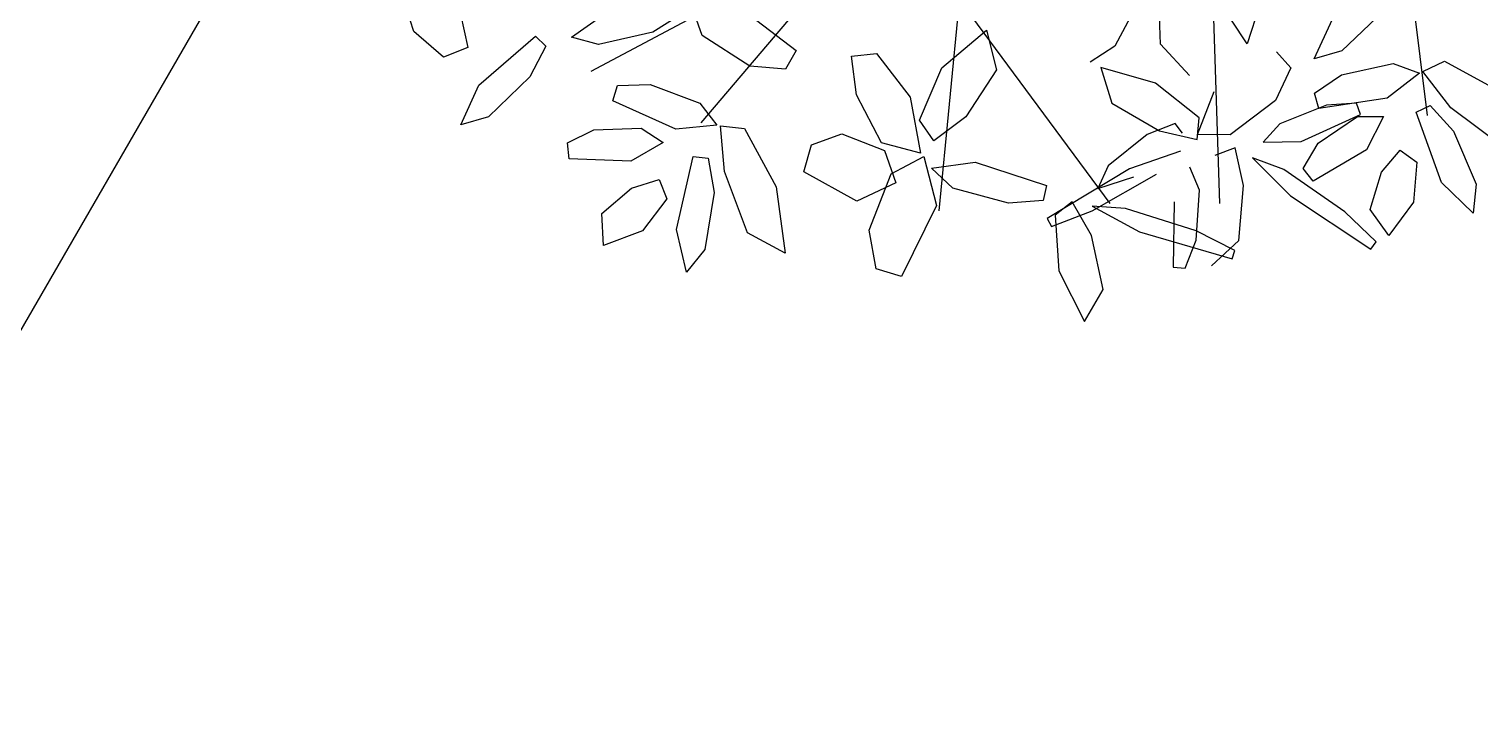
# Model space of a CAD drawing. Extents: x 8365 to 8547, y -347 to -272.
# Drawn here: x 8491.104 to 8492.212, y -305.697 to -305.168 of the extents above; entities that cross this region are included whole.
import ezdxf

# ---------------------------------------------------------------- set-up
doc = ezdxf.new("R2010")
doc.units = 0
doc.layers.get('0').update_dxf_attribs({"linetype": 'CONTINUOUS'})
doc.layers.add('1', color=7, linetype='CONTINUOUS')

msp = doc.modelspace()

# ---------------------------------------------------------------- linework, layer by layer
at = {"color": 44}
for p, q in [((8491.9702, -304.8236), (8491.6167, -305.2393)), ((8491.9989, -304.8702), (8492.0129, -305.3008)), ((8491.8291, -304.9877), (8491.7985, -305.3064)), ((8492.1527, -305.0827), (8492.1713, -305.2337)), ((8491.7425, -305.0883), (8491.5328, -305.2001)), ((8491.814, -305.1449), (8491.929, -305.3008))]:
    msp.add_line(p, q, dxfattribs=at)
at = {"color": 62}
for p, q in [((8491.3976, -305.1694), (8491.3835, -305.1255)), ((8491.4258, -305.1225), (8491.4388, -305.1816)), ((8491.5179, -305.1738), (8491.5444, -305.1551)), ((8491.4201, -305.1891), (8491.3976, -305.1694)), ((8491.4388, -305.1816), (8491.4201, -305.1891)), ((8491.4472, -305.2105), (8491.4906, -305.1731)), ((8491.4985, -305.1807), (8491.4862, -305.2042)), ((8491.4906, -305.1731), (8491.4985, -305.1807)), ((8491.5387, -305.1795), (8491.5179, -305.1738)), ((8491.4862, -305.2042), (8491.4545, -305.2346)), ((8491.4334, -305.2408), (8491.4472, -305.2105)), ((8491.4545, -305.2346), (8491.4334, -305.2408)), ((8491.515, -305.2546), (8491.5351, -305.2446)), ((8491.5161, -305.2668), (8491.515, -305.2546)), ((8491.5425, -305.3329), (8491.5412, -305.3086))]:
    msp.add_line(p, q, dxfattribs=at)
at = {"color": 64}
for p, q in [((8491.9679, -305.1791), (8491.966, -305.1291)), ((8491.6178, -305.1724), (8491.6094, -305.1489)), ((8491.9535, -305.1419), (8491.9328, -305.1807)), ((8491.6019, -305.1563), (8491.5801, -305.17)), ((8491.6445, -305.1495), (8491.6895, -305.1839)), ((8491.5801, -305.17), (8491.5387, -305.1795)), ((8491.8008, -305.1973), (8491.8349, -305.1685)), ((8491.8349, -305.1685), (8491.8425, -305.1988)), ((8491.6542, -305.1959), (8491.6178, -305.1724)), ((8491.9328, -305.1807), (8491.9141, -305.193)), ((8491.6895, -305.1839), (8491.6815, -305.1983)), ((8491.7319, -305.1882), (8491.7508, -305.1863)), ((8491.7356, -305.2178), (8491.7319, -305.1882)), ((8491.7508, -305.1863), (8491.7767, -305.2197)), ((8491.6815, -305.1983), (8491.6542, -305.1959)), ((8491.7838, -305.2372), (8491.8008, -305.1973)), ((8491.8425, -305.1988), (8491.819, -305.2346)), ((8491.9639, -305.2089), (8491.9221, -305.197)), ((8491.9221, -305.197), (8491.9305, -305.2242)), ((8491.5496, -305.2225), (8491.5532, -305.2108)), ((8491.5532, -305.2108), (8491.578, -305.21)), ((8491.578, -305.21), (8491.6159, -305.2241)), ((8491.5977, -305.244), (8491.5496, -305.2225)), ((8491.6159, -305.2241), (8491.629, -305.241)), ((8491.7546, -305.2546), (8491.7356, -305.2178)), ((8491.7767, -305.2197), (8491.7845, -305.2624)), ((8491.7946, -305.253), (8491.7838, -305.2372)), ((8491.819, -305.2346), (8491.7946, -305.253)), ((8491.5351, -305.2446), (8491.5713, -305.2434)), ((8491.5713, -305.2434), (8491.588, -305.2542)), ((8491.629, -305.241), (8491.5977, -305.244)), ((8491.6348, -305.2763), (8491.6318, -305.2415)), ((8491.6318, -305.2415), (8491.65, -305.2436)), ((8491.65, -305.2436), (8491.6743, -305.288)), ((8491.7012, -305.256), (8491.7245, -305.2476)), ((8491.7245, -305.2476), (8491.7569, -305.2604)), ((8491.588, -305.2542), (8491.5633, -305.2686)), ((8491.6955, -305.2766), (8491.7012, -305.256)), ((8491.7845, -305.2624), (8491.7546, -305.2546)), ((8491.5633, -305.2686), (8491.5161, -305.2668)), ((8491.5982, -305.3207), (8491.6109, -305.2649)), ((8491.6109, -305.2649), (8491.6224, -305.2663)), ((8491.6224, -305.2663), (8491.627, -305.2925)), ((8491.7569, -305.2604), (8491.7657, -305.2851)), ((8491.762, -305.2782), (8491.7871, -305.2649)), ((8491.7871, -305.2649), (8491.7968, -305.3023)), ((8491.793, -305.2738), (8491.8262, -305.2693)), ((8491.6525, -305.3232), (8491.6348, -305.2763)), ((8491.7359, -305.299), (8491.6955, -305.2766)), ((8491.7454, -305.3212), (8491.762, -305.2782)), ((8491.8091, -305.2892), (8491.793, -305.2738)), ((8491.5412, -305.3086), (8491.5639, -305.2892)), ((8491.5639, -305.2892), (8491.5848, -305.2826)), ((8491.5848, -305.2826), (8491.5907, -305.2972)), ((8491.627, -305.2925), (8491.6198, -305.3359)), ((8491.6743, -305.288), (8491.6811, -305.3389)), ((8491.7657, -305.2851), (8491.7359, -305.299)), ((8491.5907, -305.2972), (8491.5722, -305.3216)), ((8491.7968, -305.3023), (8491.77, -305.3565)), ((8491.5722, -305.3216), (8491.5425, -305.3329)), ((8491.6059, -305.3534), (8491.5982, -305.3207)), ((8491.6811, -305.3389), (8491.6525, -305.3232)), ((8491.7507, -305.3507), (8491.7454, -305.3212)), ((8491.6198, -305.3359), (8491.6059, -305.3534)), ((8491.77, -305.3565), (8491.7507, -305.3507))]:
    msp.add_line(p, q, dxfattribs=at)
at = {"color": 66}
for p, q in [((8492.034, -305.1789), (8492.0087, -305.1405)), ((8492.0435, -305.1498), (8492.034, -305.1789)), ((8492.0852, -305.1904), (8492.0991, -305.1601)), ((8492.1381, -305.1538), (8492.1063, -305.1843)), ((8492.0564, -305.1849), (8492.0672, -305.1973)), ((8492.1063, -305.1843), (8492.0852, -305.1904)), ((8492.1681, -305.2001), (8492.1846, -305.1921)), ((8492.1059, -305.2025), (8492.1454, -305.1939)), ((8492.1454, -305.1939), (8492.1655, -305.2012)), ((8491.9305, -305.2242), (8491.967, -305.2453)), ((8491.9575, -305.2481), (8491.9277, -305.2721)), ((8491.979, -305.2398), (8491.9575, -305.2481)), ((8491.8262, -305.2693), (8491.8806, -305.2872)), ((8491.9442, -305.2743), (8491.8813, -305.3124)), ((8491.9155, -305.3065), (8491.9647, -305.2785)), ((8491.9277, -305.2721), (8491.9198, -305.2893)), ((8491.9198, -305.2893), (8491.9473, -305.2804)), ((8491.8516, -305.3006), (8491.8091, -305.2892)), ((8491.8806, -305.2872), (8491.8781, -305.2985)), ((8491.8781, -305.2985), (8491.8516, -305.3006)), ((8491.9004, -305.2996), (8491.8874, -305.3097)), ((8491.915, -305.3253), (8491.9004, -305.2996)), ((8491.941, -305.3046), (8491.9155, -305.303)), ((8491.9155, -305.303), (8491.9518, -305.3224)), ((8491.9782, -305.2995), (8491.9775, -305.3494)), ((8491.8813, -305.3124), (8491.8845, -305.3183)), ((8491.8845, -305.3183), (8491.9155, -305.3065)), ((8491.8874, -305.3097), (8491.8902, -305.3522)), ((8491.9241, -305.3665), (8491.915, -305.3253)), ((8491.8902, -305.3522), (8491.9098, -305.3911)), ((8491.9098, -305.3911), (8491.9241, -305.3665))]:
    msp.add_line(p, q, dxfattribs=at)
at = {"color": 68}
for p, q in [((8491.99, -305.2031), (8491.9679, -305.1791)), ((8492.1846, -305.1921), (8492.229, -305.2164)), ((8492.0672, -305.1973), (8492.0555, -305.2221)), ((8492.0854, -305.2165), (8492.1059, -305.2025)), ((8492.1655, -305.2012), (8492.1408, -305.2205)), ((8492.1895, -305.2278), (8492.1681, -305.2001)), ((8491.9972, -305.2355), (8491.9639, -305.2089)), ((8491.9961, -305.2481), (8492.0087, -305.2154)), ((8492.0555, -305.2221), (8492.0211, -305.2483)), ((8492.0945, -305.2257), (8492.0589, -305.2399)), ((8492.0886, -305.2283), (8492.0854, -305.2165)), ((8492.1408, -305.2205), (8492.0886, -305.2283)), ((8492.1174, -305.2242), (8492.0945, -305.2257)), ((8492.1205, -305.2328), (8492.1174, -305.2242)), ((8492.1631, -305.2311), (8492.1736, -305.2261)), ((8492.1736, -305.2261), (8492.1916, -305.2457)), ((8491.9958, -305.252), (8491.9972, -305.2355)), ((8492.0752, -305.2536), (8492.1205, -305.2328)), ((8492.0883, -305.2547), (8492.1181, -305.2343)), ((8492.1181, -305.2343), (8492.138, -305.2343)), ((8492.138, -305.2343), (8492.125, -305.2598)), ((8492.1825, -305.2849), (8492.1631, -305.2311)), ((8492.2296, -305.2578), (8492.1895, -305.2278)), ((8491.967, -305.2453), (8491.9958, -305.252)), ((8491.9845, -305.2472), (8491.979, -305.2398)), ((8492.0211, -305.2483), (8491.9961, -305.2481)), ((8492.0589, -305.2399), (8492.0463, -305.2541)), ((8492.1916, -305.2457), (8492.2088, -305.2861)), ((8492.0247, -305.2582), (8492.0093, -305.2641)), ((8492.0311, -305.2871), (8492.0247, -305.2582)), ((8492.0463, -305.2541), (8492.0752, -305.2536)), ((8492.0768, -305.274), (8492.0883, -305.2547)), ((8492.125, -305.2598), (8492.0843, -305.2837)), ((8492.1366, -305.2768), (8492.1507, -305.26)), ((8492.1507, -305.26), (8492.1635, -305.2692)), ((8491.9831, -305.2608), (8491.9442, -305.2743)), ((8492.062, -305.2749), (8492.0381, -305.2659)), ((8492.0381, -305.2659), (8492.0671, -305.2951)), ((8492.1635, -305.2692), (8492.161, -305.2997)), ((8491.9976, -305.2907), (8491.9902, -305.2732)), ((8492.1085, -305.3072), (8492.062, -305.2749)), ((8492.0843, -305.2837), (8492.0768, -305.274)), ((8492.1279, -305.3054), (8492.1366, -305.2768)), ((8491.9951, -305.3289), (8491.9976, -305.2907)), ((8492.0277, -305.3291), (8492.0311, -305.2871)), ((8492.2066, -305.3083), (8492.1825, -305.2849)), ((8492.2088, -305.2861), (8492.2066, -305.3083)), ((8492.0671, -305.2951), (8492.1285, -305.3356)), ((8492.161, -305.2997), (8492.1421, -305.3252)), ((8491.9949, -305.3218), (8491.941, -305.3046)), ((8492.1325, -305.3302), (8492.1085, -305.3072)), ((8492.1421, -305.3252), (8492.1279, -305.3054)), ((8491.9518, -305.3224), (8492.0224, -305.3431)), ((8492.0246, -305.3367), (8491.9949, -305.3218)), ((8491.9866, -305.3503), (8491.9951, -305.3289)), ((8492.0068, -305.3484), (8492.0277, -305.3291)), ((8492.0224, -305.3431), (8492.0246, -305.3367)), ((8492.1285, -305.3356), (8492.1325, -305.3302)), ((8491.9775, -305.3494), (8491.9866, -305.3503))]:
    msp.add_line(p, q, dxfattribs=at)
at = {"layer": '1', "color": 1, "linetype": 'CONTINUOUS'}
msp.add_line((8490.4977, -306.4365), (8491.6088, -304.5119), dxfattribs=at)

doc.saveas('drawing.dxf')
